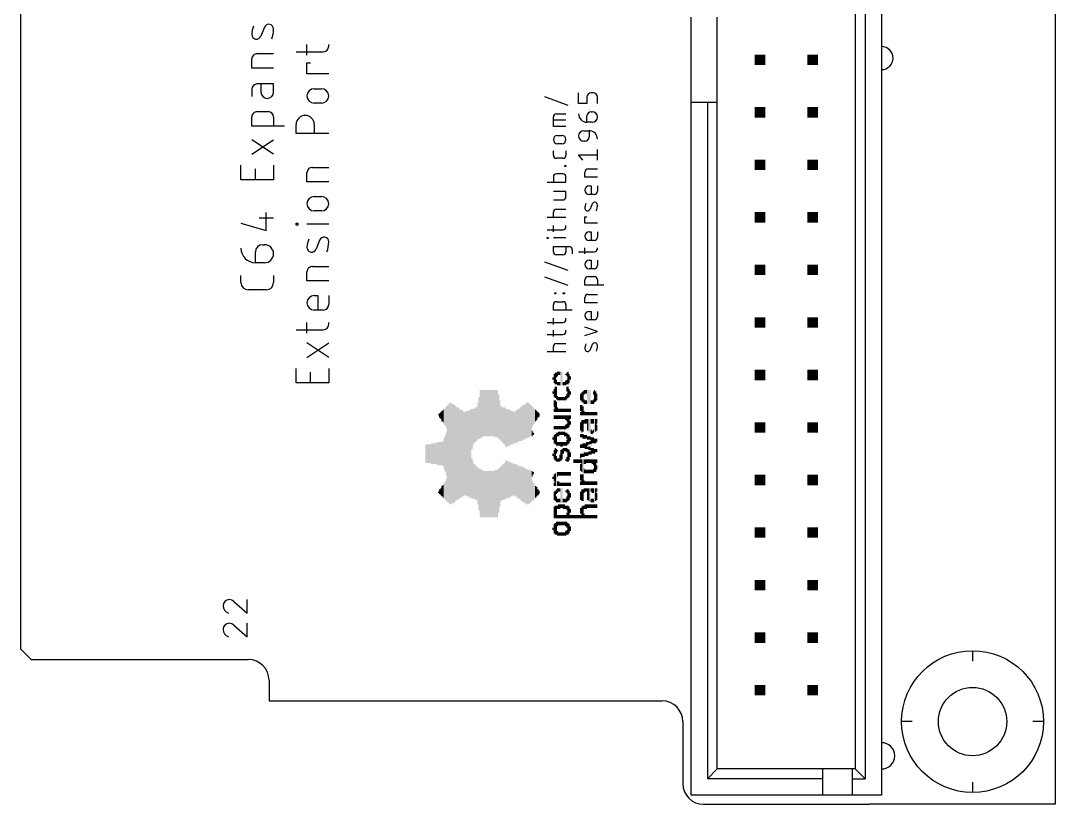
# Model space of a CAD drawing. Extents: x 0 to 54.6, y 0 to 94.6.
# Drawn here: x 0 to 50, y 0 to 37.9 of the extents above; entities that cross this region are included whole.
import ezdxf

# ---------------------------------------------------------------- set-up
doc = ezdxf.new("R2010")
doc.units = 0
doc.layers.add('20', color=30, linetype='CONTINUOUS')
doc.layers.add('21', color=253, linetype='CONTINUOUS')

# ---------------------------------------------------------------- blocks, each defined once
blk = doc.blocks.new('RECT')
blk.add_solid([(-0.5, -0.5), (0.5, -0.5), (-0.5, 0.5), (0.5, 0.5)])

msp = doc.modelspace()

# ---------------------------------------------------------------- linework, layer by layer
at = {"layer": '20'}
for p, q in [((50, 72), (50, 0)), ((0, 7.5), (0, 64.5)), ((0, 7.5), (0.5, 7)), ((0.5, 7), (11, 7)), ((12, 6), (12, 5)), ((12, 5), (31, 5)), ((32, 4), (32, 1)), ((33, 0), (41, 0)), ((50, 0), (41, 0))]:
    msp.add_line(p, q, dxfattribs=at)
msp.add_circle((46, 4), 1.651, dxfattribs=at)
for centre, start, end in [((11, 6), 0, 90), ((31, 4), 0, 90), ((33, 1), 180, 270)]:
    msp.add_arc(centre, 1, start, end, dxfattribs=at)
at = {"layer": '21'}
for p, q in [((41.6038, 71.56), (41.6038, 0.44)), ((40.81, 70.7663), (40.81, 1.2337)), ((40.3338, 70.29), (40.3338, 1.71)), ((32.3962, 33.9362), (32.3962, 38.0638)), ((33.6662, 33.9362), (33.6662, 38.0638)), ((11.7815, 37.5744), (11.6065, 37.137)), ((13.836, 36.2168), (13.836, 36.7417)), ((14.8859, 36.6542), (14.8859, 36.7417)), ((11.169, 35.5989), (11.169, 36.0364)), ((11.4315, 36.2989), (12.2189, 36.2989)), ((13.3111, 36.3917), (14.6234, 36.3917)), ((12.2189, 35.5989), (11.169, 35.5989)), ((13.836, 35.3198), (13.836, 35.8447)), ((13.836, 35.8447), (14.011, 35.8447)), ((14.8859, 35.3198), (13.836, 35.3198)), ((11.169, 34.5687), (11.169, 34.2187)), ((12.2189, 34.8311), (11.4315, 34.8311)), ((11.6065, 34.8311), (11.6065, 34.4374)), ((12.2189, 34.4374), (12.2189, 34.8311)), ((14.186, 34.6027), (14.5359, 34.6027)), ((26.4524, 33.7959), (25.3348, 34.2023)), ((26.9604, 33.8925), (26.9604, 34.4004)), ((27.3668, 34.1973), (27.3668, 33.8925)), ((27.6716, 34.4004), (27.57, 34.4004)), ((27.8748, 33.8925), (27.8748, 34.1973)), ((14.5359, 33.9028), (14.186, 33.9028)), ((27.3668, 33.8925), (26.9604, 33.8925)), ((32.3962, 0.44), (32.3962, 33.9362)), ((33.19, 33.9362), (32.3962, 33.9362)), ((33.6662, 33.9362), (33.19, 33.9362)), ((33.19, 33.9362), (33.19, 1.2337)), ((33.6662, 1.71), (33.6662, 33.9362)), ((11.169, 32.7941), (11.169, 33.2316)), ((11.4315, 33.4941), (11.9564, 33.4941)), ((12.2189, 33.2316), (12.2189, 32.7941)), ((25.7412, 32.7799), (25.7412, 33.2371)), ((26.3508, 33.0847), (25.7412, 33.0847)), ((25.8936, 33.3895), (26.3508, 33.3895)), ((27.3668, 32.9781), (27.3668, 33.2829)), ((27.57, 33.486), (27.6208, 33.486)), ((12.7438, 32.7941), (11.169, 32.7941)), ((13.3111, 32.4338), (13.3111, 32.8713)), ((14.186, 32.8713), (14.186, 32.4338)), ((26.3508, 32.7799), (25.7412, 32.7799)), ((27.2144, 32.5716), (27.4684, 32.5716)), ((27.6208, 32.9781), (27.3668, 32.9781)), ((27.4684, 32.5716), (27.4684, 32.2668)), ((12.2189, 31.4306), (11.169, 32.1305)), ((11.169, 31.4306), (12.2189, 32.1305)), ((14.8859, 32.4338), (13.3111, 32.4338)), ((25.9444, 32.343), (26.1476, 32.343)), ((27.2652, 32.0637), (27.2144, 32.0637)), ((25.7412, 31.3892), (25.7412, 31.5924)), ((26.1476, 31.9367), (25.9444, 31.9367)), ((26.3508, 31.5924), (26.3508, 31.3892)), ((27.8748, 31.1493), (27.8748, 31.6573)), ((26.1984, 31.2368), (25.8936, 31.2368)), ((27.1636, 31.1493), (26.9604, 31.4032)), ((26.9604, 31.4032), (27.8748, 31.4032)), ((10.6441, 30.2004), (10.6441, 30.9003)), ((11.344, 30.2004), (11.344, 30.7254)), ((12.2189, 30.9003), (12.2189, 30.2004)), ((13.836, 30.0992), (13.836, 30.5366)), ((14.0985, 30.7991), (14.8859, 30.7991)), ((26.3, 30.8343), (26.3, 30.8851)), ((26.3, 30.8851), (26.3508, 30.8851)), ((26.3508, 30.8343), (26.3, 30.8343)), ((26.3508, 30.8851), (26.3508, 30.8343)), ((27.2652, 30.3161), (27.2652, 30.5701)), ((27.4176, 30.7225), (27.8748, 30.7225)), ((12.2189, 30.2004), (10.6441, 30.2004)), ((14.8859, 30.0992), (13.836, 30.0992)), ((25.4364, 30.0827), (26.3508, 30.0827)), ((25.7412, 30.3367), (25.7412, 30.0827)), ((26.1984, 30.4891), (25.8936, 30.4891)), ((26.3508, 30.0827), (26.3508, 30.3367)), ((27.8748, 30.3161), (27.2652, 30.3161)), ((26.3508, 29.6303), (25.7412, 29.6303)), ((26.3508, 29.3763), (26.3508, 29.6303)), ((27.4684, 29.8996), (27.57, 29.8996)), ((27.57, 29.8996), (27.57, 29.4932)), ((27.8748, 29.8996), (27.8748, 29.6456)), ((14.186, 29.3923), (14.5359, 29.3923)), ((25.7412, 29.2239), (26.1984, 29.2239)), ((27.7224, 29.4932), (27.4684, 29.4932)), ((27.6208, 29.0309), (27.5192, 28.7769)), ((11.8689, 27.748), (11.8689, 28.6228)), ((14.5359, 28.6924), (14.186, 28.6924)), ((25.7412, 28.3705), (25.7412, 28.6245)), ((25.8936, 28.7769), (26.3508, 28.7769)), ((10.6441, 28.0979), (11.8689, 27.748)), ((11.519, 28.3604), (12.2189, 28.3604)), ((13.3111, 28.0086), (13.3111, 28.0961)), ((13.3111, 28.0961), (13.3986, 28.0961)), ((13.3986, 28.0086), (13.3111, 28.0086)), ((13.3986, 28.0961), (13.3986, 28.0086)), ((14.8859, 28.0523), (13.836, 28.0523)), ((26.3508, 28.3705), (25.4364, 28.3705)), ((27.2652, 28.0971), (27.2652, 28.4019)), ((27.2652, 28.4019), (27.3668, 28.4019)), ((27.8748, 28.0971), (27.2652, 28.0971)), ((25.4364, 27.7831), (26.1984, 27.7831)), ((25.7412, 27.6815), (25.7412, 27.9863)), ((26.3508, 27.9355), (26.3508, 27.9863)), ((27.4684, 27.6745), (27.57, 27.6745)), ((27.57, 27.6745), (27.57, 27.2682)), ((27.8748, 27.6745), (27.8748, 27.4206)), ((11.694, 27.0597), (11.7815, 27.0597)), ((14.4485, 27.2811), (14.2735, 26.8436)), ((25.4364, 27.3596), (25.4364, 27.4104)), ((25.4364, 27.4104), (25.4872, 27.4104)), ((25.4872, 27.3596), (25.4364, 27.3596)), ((25.4872, 27.4104), (25.4872, 27.3596)), ((26.3508, 27.385), (25.7412, 27.385)), ((27.7224, 27.2682), (27.4684, 27.2682)), ((11.344, 26.1848), (11.344, 26.7098)), ((25.7412, 26.7193), (25.7412, 26.9733)), ((25.7412, 26.9733), (26.5032, 26.9733)), ((26.1984, 26.5669), (25.8936, 26.5669)), ((26.3508, 26.9733), (26.3508, 26.7193)), ((26.6556, 26.8209), (26.6556, 26.6177)), ((26.9604, 26.7112), (27.7224, 26.7112)), ((27.2652, 26.6096), (27.2652, 26.9144)), ((27.8748, 26.8636), (27.8748, 26.9144)), ((11.7815, 26.1848), (11.344, 26.1848)), ((14.0985, 26.0055), (14.8859, 26.0055)), ((26.4524, 25.8102), (25.3348, 26.2166)), ((27.4684, 26.303), (27.57, 26.303)), ((27.57, 26.303), (27.57, 25.8966)), ((27.8748, 26.303), (27.8748, 26.049)), ((10.6441, 25.2274), (10.6441, 25.5774)), ((12.2189, 25.5774), (12.2189, 25.2274)), ((13.836, 25.3056), (13.836, 25.743)), ((27.4176, 25.5158), (27.7224, 25.5158)), ((27.7224, 25.8966), (27.4684, 25.8966)), ((14.8859, 25.3056), (13.836, 25.3056)), ((26.4524, 25.0787), (25.3348, 25.4851)), ((27.2652, 25.1094), (27.2652, 25.3634)), ((28.1796, 25.1094), (27.2652, 25.1094)), ((27.8748, 25.3634), (27.8748, 25.1094)), ((11.8689, 24.8775), (10.9941, 24.8775)), ((14.186, 24.5987), (14.361, 24.5987)), ((14.361, 24.5987), (14.361, 23.8988)), ((14.8859, 24.5987), (14.8859, 24.1613)), ((25.8174, 24.6774), (25.8174, 24.7282)), ((25.8174, 24.7282), (25.8682, 24.7282)), ((25.8682, 24.6774), (25.8174, 24.6774)), ((25.8682, 24.7282), (25.8682, 24.6774)), ((26.2238, 24.6774), (26.2238, 24.7282)), ((26.2238, 24.7282), (26.2746, 24.7282)), ((26.2746, 24.6774), (26.2238, 24.6774)), ((26.2746, 24.7282), (26.2746, 24.6774)), ((27.2652, 24.2506), (27.2652, 24.5046)), ((27.4176, 24.657), (27.8748, 24.657)), ((25.7412, 23.8953), (25.7412, 24.1493)), ((25.8936, 24.3017), (26.1984, 24.3017)), ((26.3508, 24.1493), (26.3508, 23.8953)), ((27.8748, 24.2506), (27.2652, 24.2506)), ((14.6234, 23.8988), (14.186, 23.8988)), ((26.6556, 23.8953), (25.7412, 23.8953)), ((25.7412, 23.2009), (25.7412, 23.5057)), ((26.3508, 23.4549), (26.3508, 23.5057)), ((27.4684, 23.8341), (27.57, 23.8341)), ((27.57, 23.8341), (27.57, 23.4277)), ((27.8748, 23.8341), (27.8748, 23.5801)), ((13.836, 22.7739), (13.836, 23.2988)), ((14.8859, 23.2113), (14.8859, 23.2988)), ((25.4364, 23.3025), (26.1984, 23.3025)), ((27.8748, 22.8689), (27.2652, 23.0721)), ((27.7224, 23.4277), (27.4684, 23.4277)), ((13.3111, 22.9489), (14.6234, 22.9489)), ((25.4364, 22.7234), (26.1984, 22.7234)), ((25.7412, 22.6218), (25.7412, 22.9266)), ((26.3508, 22.8758), (26.3508, 22.9266)), ((27.2652, 22.6657), (27.8748, 22.8689)), ((14.8859, 21.6062), (13.836, 22.3061)), ((13.836, 21.6062), (14.8859, 22.3061)), ((25.7412, 21.8783), (25.7412, 22.1323)), ((25.8936, 22.2847), (26.3508, 22.2847)), ((27.6208, 22.2339), (27.5192, 21.9799)), ((26.3508, 21.8783), (25.4364, 21.8783)), ((13.3111, 20.376), (13.3111, 21.0759)), ((14.8859, 21.0759), (14.8859, 20.376)), ((14.011, 20.376), (14.011, 20.9009)), ((14.8859, 20.376), (13.3111, 20.376)), ((10.3001, 9.7987), (10.9492, 9.2469)), ((10.9492, 9.2469), (10.9492, 9.8961)), ((10.3001, 8.6557), (10.9492, 8.1039)), ((10.9492, 8.1039), (10.9492, 8.7531)), ((46, 7.429), (46, 6.921)), ((43.079, 4), (42.571, 4)), ((49.429, 4), (48.921, 4)), ((33.6662, 1.71), (33.19, 1.2337)), ((38.7463, 1.71), (33.6662, 1.71)), ((40.175, 1.71), (38.7463, 1.71)), ((38.7463, 1.71), (38.7463, 1.2337)), ((40.3338, 1.71), (40.175, 1.71)), ((40.175, 1.71), (40.175, 1.2337)), ((40.3338, 1.71), (40.81, 1.2337)), ((38.7463, 1.2337), (33.19, 1.2337)), ((38.7463, 1.2337), (38.7463, 0.44)), ((40.175, 1.2337), (40.175, 0.44)), ((40.175, 1.2337), (40.81, 1.2337)), ((46, 1.079), (46, 0.571)), ((38.7463, 0.44), (32.3962, 0.44)), ((40.175, 0.44), (38.7463, 0.44)), ((41.6038, 0.44), (40.175, 0.44))]:
    msp.add_line(p, q, dxfattribs=at)
msp.add_circle((46, 4), 3.429, dxfattribs=at)
for centre, radius, start, end in [((12.1625, 37.2103), 0.9936, 155.7612, 179.1807), ((11.9921, 37.4902), 0.2268, 359.1807, 158.199), ((11.3959, 37.2212), 0.2268, 179.1807, 338.199), ((10.7352, 37.5082), 1.4839, 340.2099, 359.1807), ((14.6234, 36.6542), 0.2625, 270, 0.0007), ((41.6038, 36.0794), 0.5556, 270, 90), ((11.4315, 36.0364), 0.2625, 89.9993, 180), ((11.4315, 34.5687), 0.2625, 90, 179.9993), ((14.186, 34.2527), 0.35, 90, 270), ((14.5359, 34.2527), 0.35, 270, 90), ((11.9127, 34.4374), 0.3062, 180, 0), ((27.57, 34.1973), 0.2032, 90, 180), ((27.6716, 34.1973), 0.2032, 0, 90), ((11.4315, 33.2316), 0.2625, 89.9993, 180), ((11.9564, 33.2316), 0.2625, 0, 90), ((13.7485, 32.8713), 0.4374, 0, 180), ((25.8936, 33.2371), 0.1524, 90, 180), ((27.3668, 33.3845), 0.4064, 180, 270), ((27.57, 33.2829), 0.2032, 90, 180), ((27.6208, 33.2321), 0.254, 270, 90), ((27.2144, 32.3177), 0.254, 90, 270), ((27.4684, 32.1653), 0.4064, 0, 90), ((25.9444, 32.1399), 0.2032, 90, 270), ((26.1476, 32.1399), 0.2032, 270, 90), ((27.2652, 32.2668), 0.2032, 270, 0), ((25.8936, 31.3892), 0.1524, 180, 270), ((26.1984, 31.3892), 0.1524, 270, 0), ((14.0985, 30.5366), 0.2625, 89.9993, 180), ((27.4176, 30.5701), 0.1524, 90, 180), ((25.8936, 30.3367), 0.1524, 90, 180), ((26.1984, 30.3367), 0.1524, 0, 90), ((27.4684, 29.6964), 0.2032, 90, 270), ((27.7224, 29.6456), 0.1524, 270, 0), ((14.186, 29.0423), 0.35, 90, 270), ((14.5359, 29.0423), 0.35, 270, 90), ((26.1984, 29.3763), 0.1524, 270, 0), ((27.8421, 28.8195), 0.5769, 155.7608, 179.1816), ((27.7431, 28.982), 0.1317, 359.1816, 158.1985), ((25.8936, 28.6245), 0.1524, 90, 180), ((27.3969, 28.8258), 0.1317, 179.1816, 338.1985), ((27.0134, 28.9924), 0.8615, 340.2087, 359.1816), ((26.1984, 27.9355), 0.1524, 270, 0), ((27.4684, 27.4714), 0.2032, 90, 270), ((11.694, 26.7098), 0.35, 90, 180), ((11.7815, 26.6223), 0.4374, 270, 90), ((14.8295, 26.9169), 0.9936, 155.7612, 179.1807), ((14.6591, 27.1968), 0.2268, 359.1807, 158.199), ((13.4022, 27.2148), 1.4839, 340.2099, 359.1807), ((27.7224, 27.4206), 0.1524, 270, 0), ((11.344, 26.8847), 0.6999, 180.0003, 270), ((14.0629, 26.9279), 0.2268, 179.1807, 338.199), ((25.8936, 26.7193), 0.1524, 180, 270), ((26.1984, 26.7193), 0.1524, 270, 0), ((26.5032, 26.8209), 0.1524, 0, 90), ((27.7224, 26.8636), 0.1524, 270, 0), ((14.0985, 25.743), 0.2625, 89.9993, 180), ((27.4684, 26.0998), 0.2032, 90, 270), ((27.7224, 26.049), 0.1524, 270, 0), ((27.4176, 25.3634), 0.1524, 90, 180), ((27.7224, 25.3634), 0.1524, 0, 90), ((10.9941, 25.2274), 0.35, 180.0005, 270), ((11.8689, 25.2274), 0.35, 270.0005, 360), ((14.186, 24.2487), 0.35, 90, 270), ((27.4176, 24.5046), 0.1524, 90, 180), ((14.6234, 24.1613), 0.2625, 270.0007, 0), ((25.8936, 24.1493), 0.1524, 90, 180), ((26.1984, 24.1493), 0.1524, 0, 90), ((27.4684, 23.6309), 0.2032, 90, 270), ((27.7224, 23.5801), 0.1524, 270, 0), ((14.6234, 23.2113), 0.2625, 270, 0.0007), ((26.1984, 23.4549), 0.1524, 270, 0), ((26.1984, 22.8758), 0.1524, 270, 0), ((25.8936, 22.1323), 0.1524, 90, 180), ((27.3969, 22.0288), 0.1317, 179.1816, 338.1985), ((27.8421, 22.0225), 0.5769, 155.7608, 179.1816), ((27.7431, 22.185), 0.1317, 359.1816, 158.1985), ((27.0134, 22.1954), 0.8615, 340.2087, 359.1816), ((10.0729, 9.604), 0.2921, 90, 180), ((10.1561, 9.604), 0.3753, 180.0001, 252.0554), ((10.0729, 9.5823), 0.3137, 43.6034, 90.0002), ((10.0729, 8.461), 0.2921, 90, 180), ((10.0729, 8.4393), 0.3137, 43.6034, 90.0002), ((10.1561, 8.461), 0.3753, 180.0001, 252.0554), ((41.6038, 2.345), 0.635, 270, 90)]:
    msp.add_arc(centre, radius, start, end, dxfattribs=at)

# ---------------------------------------------------------------- block references
for p, xscale, yscale, rotation in [((35.73, 36), 0.508, 0.508, 270), ((38.27, 36), 0.508, 0.508, 270), ((35.73, 33.46), 0.508, 0.508, 270), ((38.27, 33.46), 0.508, 0.508, 270), ((35.73, 30.92), 0.508, 0.508, 270), ((38.27, 30.92), 0.508, 0.508, 270), ((35.73, 28.38), 0.508, 0.508, 270), ((38.27, 28.38), 0.508, 0.508, 270), ((35.73, 25.84), 0.508, 0.508, 270), ((38.27, 25.84), 0.508, 0.508, 270), ((35.73, 23.3), 0.508, 0.508, 270), ((38.27, 23.3), 0.508, 0.508, 270), ((35.73, 20.76), 0.508, 0.508, 270), ((38.27, 20.76), 0.508, 0.508, 270), ((25.7228, 20.5886), 0.1118, 0.0559, 90), ((25.7787, 20.5886), 0.447, 0.0559, 90), ((25.8346, 20.5886), 0.5588, 0.0559, 90), ((25.8905, 20.7563), 0.2235, 0.0559, 90), ((25.8905, 20.421), 0.2235, 0.0559, 90), ((25.9463, 20.8121), 0.2235, 0.0559, 90), ((26.0022, 20.8401), 0.1676, 0.0559, 90), ((26.0581, 20.8401), 0.1676, 0.0559, 90), ((26.114, 20.5886), 0.6706, 0.0559, 90), ((26.1699, 20.5886), 0.6706, 0.0559, 90), ((26.3375, 20.7842), 0.0559, 0.0559, 90), ((26.3934, 20.7842), 0.1676, 0.0559, 90), ((26.3934, 20.421), 0.2235, 0.0559, 90), ((26.4493, 20.6166), 0.6147, 0.0559, 90), ((26.5051, 20.5886), 0.447, 0.0559, 90), ((26.561, 20.6166), 0.1676, 0.0559, 90), ((22.2024, 18.8563), 2.347, 0.0559, 90), ((22.2583, 18.8843), 2.2911, 0.0559, 90), ((22.3141, 18.8843), 2.2911, 0.0559, 90), ((22.37, 18.9122), 2.2352, 0.0559, 90), ((22.4259, 18.9122), 2.2352, 0.0559, 90), ((22.4818, 18.9122), 2.2352, 0.0559, 90), ((22.5377, 18.9122), 2.2352, 0.0559, 90), ((22.5935, 18.9122), 2.2352, 0.0559, 90), ((22.6494, 18.9122), 2.2352, 0.0559, 90), ((22.7053, 18.9122), 2.2352, 0.0559, 90), ((22.7612, 18.9122), 2.2352, 0.0559, 90), ((22.8171, 18.9122), 2.2352, 0.0559, 90), ((22.8729, 18.9122), 2.2352, 0.0559, 90), ((22.9288, 18.8843), 2.2911, 0.0559, 90), ((22.9847, 18.8843), 2.2911, 0.0559, 90), ((23.0406, 18.8843), 2.2911, 0.0559, 90), ((25.7787, 19.8901), 0.3912, 0.0559, 90), ((25.8346, 19.9181), 0.5588, 0.0559, 90), ((25.8905, 19.8901), 0.6147, 0.0559, 90), ((25.9463, 20.3372), 0.1676, 0.0559, 90), ((26.0022, 20.3372), 0.1676, 0.0559, 90), ((26.0581, 20.3372), 0.1676, 0.0559, 90), ((26.2257, 20.3372), 0.1676, 0.0559, 90), ((26.2816, 20.3372), 0.1676, 0.0559, 90), ((26.3375, 20.3651), 0.2235, 0.0559, 90), ((26.3934, 20.0857), 0.2235, 0.0559, 90), ((26.4493, 19.9181), 0.5588, 0.0559, 90), ((26.5051, 19.8901), 0.3912, 0.0559, 90), ((27.2316, 19.9181), 0.2235, 0.0559, 90), ((27.2874, 19.946), 0.1676, 0.0559, 90), ((27.3433, 19.946), 0.1676, 0.0559, 90), ((27.3992, 19.6945), 0.6706, 0.0559, 90), ((27.4551, 19.6945), 0.6706, 0.0559, 90), ((27.511, 19.6945), 0.6706, 0.0559, 90), ((27.7345, 19.7225), 0.6147, 0.0559, 90), ((22.1465, 18.6887), 2.0117, 0.0559, 90), ((23.0965, 18.7446), 2.1234, 0.0559, 90), ((23.1523, 18.5769), 1.8999, 0.0559, 90), ((25.7228, 19.9181), 0.1118, 0.0559, 90), ((25.7787, 19.3593), 0.3353, 0.0559, 90), ((25.8346, 19.2475), 0.5588, 0.0559, 90), ((25.9463, 19.6387), 0.2235, 0.0559, 90), ((26.0022, 19.6107), 0.1676, 0.0559, 90), ((26.0581, 19.6107), 0.1676, 0.0559, 90), ((26.114, 19.6107), 0.1676, 0.0559, 90), ((26.1699, 19.6107), 0.1676, 0.0559, 90), ((26.2257, 19.6107), 0.1676, 0.0559, 90), ((26.2816, 19.6107), 0.1676, 0.0559, 90), ((26.3375, 19.6387), 0.2235, 0.0559, 90), ((26.3934, 19.7225), 0.2794, 0.0559, 90), ((26.561, 19.8901), 0.1676, 0.0559, 90), ((27.0639, 19.6945), 0.3353, 0.0559, 90), ((27.1198, 19.6945), 0.447, 0.0559, 90), ((27.1757, 19.6945), 0.5588, 0.0559, 90), ((27.2316, 19.471), 0.2235, 0.0559, 90), ((27.2874, 19.4431), 0.1676, 0.0559, 90), ((27.3433, 19.4431), 0.1676, 0.0559, 90), ((27.5669, 19.4431), 0.1676, 0.0559, 90), ((27.6227, 19.4431), 0.1676, 0.0559, 90), ((27.6786, 19.8901), 0.1676, 0.0559, 90), ((27.6786, 19.471), 0.2235, 0.0559, 90), ((27.7904, 19.7225), 0.5029, 0.0559, 90), ((27.8463, 19.6945), 0.3353, 0.0559, 90), ((20.3583, 18.7725), 0.5029, 0.0559, 90), ((20.4142, 18.7725), 0.6147, 0.0559, 90), ((20.4701, 18.7446), 0.7823, 0.0559, 90), ((20.526, 18.7446), 0.8941, 0.0559, 90), ((20.5818, 18.7166), 1.0617, 0.0559, 90), ((20.6377, 16.9564), 4.6939, 0.0559, 90), ((20.6936, 16.9564), 4.8057, 0.0559, 90), ((20.7495, 16.9564), 4.9174, 0.0559, 90), ((20.8054, 16.9564), 4.9174, 0.0559, 90), ((20.8613, 16.9564), 4.8057, 0.0559, 90), ((20.9171, 16.9564), 4.8057, 0.0559, 90), ((20.973, 16.9564), 4.6939, 0.0559, 90), ((21.0289, 16.9564), 4.5822, 0.0559, 90), ((21.0848, 16.9564), 4.4704, 0.0559, 90), ((21.1407, 16.9564), 4.4704, 0.0559, 90), ((21.1965, 16.9564), 4.3586, 0.0559, 90), ((21.2524, 16.9564), 4.2469, 0.0559, 90), ((21.3083, 16.9564), 4.2469, 0.0559, 90), ((21.3642, 16.9564), 4.1351, 0.0559, 90), ((21.5318, 16.9564), 4.1351, 0.0559, 90), ((21.5877, 16.9564), 4.1351, 0.0559, 90), ((21.6436, 16.9564), 4.1351, 0.0559, 90), ((21.6995, 16.9564), 4.2469, 0.0559, 90), ((21.7553, 16.9564), 4.2469, 0.0559, 90), ((21.8112, 18.1578), 1.9558, 0.0559, 90), ((21.8671, 18.2417), 1.7882, 0.0559, 90), ((21.923, 18.2975), 1.6764, 0.0559, 90), ((21.9789, 18.3534), 1.6764, 0.0559, 90), ((22.0347, 18.3814), 1.6205, 0.0559, 90), ((22.0906, 18.5211), 1.7882, 0.0559, 90), ((23.2082, 18.4093), 1.6764, 0.0559, 90), ((23.2641, 18.3534), 1.6764, 0.0559, 90), ((23.32, 18.3255), 1.7323, 0.0559, 90), ((23.3758, 18.2975), 1.7882, 0.0559, 90), ((23.4317, 18.2137), 1.844, 0.0559, 90), ((23.4876, 18.2137), 1.844, 0.0559, 90), ((23.5435, 18.1858), 1.7882, 0.0559, 90), ((23.5994, 18.2137), 1.7323, 0.0559, 90), ((23.6553, 18.2137), 1.7323, 0.0559, 90), ((23.7111, 18.2137), 1.6205, 0.0559, 90), ((23.767, 18.2137), 1.6205, 0.0559, 90), ((23.8788, 18.2417), 1.5646, 0.0559, 90), ((23.9347, 18.2417), 1.5646, 0.0559, 90), ((23.9905, 18.2975), 1.5646, 0.0559, 90), ((24.0464, 18.3255), 1.6205, 0.0559, 90), ((24.1023, 18.3534), 1.5646, 0.0559, 90), ((24.1582, 18.3814), 1.6205, 0.0559, 90), ((24.2141, 18.4093), 1.6764, 0.0559, 90), ((24.2699, 18.4652), 1.6764, 0.0559, 90), ((24.3258, 18.4652), 1.6764, 0.0559, 90), ((24.3817, 18.5211), 1.6764, 0.0559, 90), ((24.4376, 18.549), 1.7323, 0.0559, 90), ((24.4935, 18.5769), 1.6764, 0.0559, 90), ((24.5493, 18.5769), 1.6764, 0.0559, 90), ((24.6052, 18.549), 1.6205, 0.0559, 90), ((24.6611, 18.549), 1.5088, 0.0559, 90), ((24.717, 18.7446), 1.0058, 0.0559, 90), ((24.7729, 18.7725), 0.8382, 0.0559, 90), ((24.8287, 18.7725), 0.7264, 0.0559, 90), ((24.8846, 18.8005), 0.5588, 0.0559, 90), ((24.9405, 18.8005), 0.447, 0.0559, 90), ((25.7787, 19.0519), 0.1676, 0.0559, 90), ((25.8905, 19.2196), 0.5029, 0.0559, 90), ((25.9463, 19.0799), 0.2235, 0.0559, 90), ((26.0022, 19.0519), 0.1676, 0.0559, 90), ((26.0581, 19.0519), 0.1676, 0.0559, 90), ((26.114, 19.0519), 0.1676, 0.0559, 90), ((26.1699, 19.0519), 0.1676, 0.0559, 90), ((26.2257, 19.0519), 0.1676, 0.0559, 90), ((26.2816, 19.0519), 0.1676, 0.0559, 90), ((26.3375, 19.0519), 0.1676, 0.0559, 90), ((26.3934, 19.0519), 0.1676, 0.0559, 90), ((26.4493, 19.0519), 0.1676, 0.0559, 90), ((26.5051, 19.0519), 0.1676, 0.0559, 90), ((26.561, 19.0519), 0.1676, 0.0559, 90), ((27.0639, 19.1637), 0.2794, 0.0559, 90), ((27.1198, 19.0519), 0.5029, 0.0559, 90), ((27.1757, 19.024), 0.447, 0.0559, 90), ((27.2316, 18.9122), 0.2235, 0.0559, 90), ((20.1907, 18.8284), 0.0559, 0.0559, 90), ((20.2466, 18.8005), 0.2235, 0.0559, 90), ((20.3025, 18.8005), 0.3353, 0.0559, 90), ((21.42, 16.9564), 4.0234, 0.0559, 90), ((21.4759, 16.9564), 4.0234, 0.0559, 90), ((23.8229, 18.2137), 1.5088, 0.0559, 90), ((24.9964, 18.8284), 0.2794, 0.0559, 90), ((25.0523, 18.8284), 0.1676, 0.0559, 90), ((25.7787, 18.7166), 0.1676, 0.0559, 90), ((25.8346, 18.7166), 0.1676, 0.0559, 90), ((25.8905, 18.7166), 0.1676, 0.0559, 90), ((25.9463, 18.7166), 0.1676, 0.0559, 90), ((26.0022, 18.7166), 0.1676, 0.0559, 90), ((26.0581, 18.7166), 0.1676, 0.0559, 90), ((26.114, 18.7166), 0.1676, 0.0559, 90), ((26.1699, 18.7166), 0.1676, 0.0559, 90), ((26.2257, 18.7166), 0.1676, 0.0559, 90), ((26.2816, 18.7166), 0.1676, 0.0559, 90), ((26.3375, 18.6887), 0.2235, 0.0559, 90), ((26.3934, 18.6608), 0.2794, 0.0559, 90), ((26.4493, 18.4931), 0.6147, 0.0559, 90), ((26.5051, 18.5211), 0.5588, 0.0559, 90), ((26.561, 18.7166), 0.1676, 0.0559, 90), ((26.561, 18.4372), 0.1676, 0.0559, 90), ((27.0639, 18.8843), 0.1676, 0.0559, 90), ((27.1198, 18.2696), 0.6147, 0.0559, 90), ((27.1757, 18.2975), 0.5588, 0.0559, 90), ((27.2316, 18.4931), 0.1676, 0.0559, 90), ((27.2874, 18.8843), 0.1676, 0.0559, 90), ((27.2874, 18.5211), 0.2235, 0.0559, 90), ((27.3433, 18.8843), 0.1676, 0.0559, 90), ((27.3433, 18.5211), 0.2235, 0.0559, 90), ((27.3992, 18.8843), 0.1676, 0.0559, 90), ((27.3992, 18.3534), 0.5588, 0.0559, 90), ((27.4551, 18.8843), 0.1676, 0.0559, 90), ((27.4551, 18.2975), 0.6706, 0.0559, 90), ((27.511, 18.8843), 0.1676, 0.0559, 90), ((27.511, 18.2975), 0.6706, 0.0559, 90), ((27.5669, 18.8843), 0.1676, 0.0559, 90), ((27.5669, 18.5211), 0.2235, 0.0559, 90), ((27.6227, 18.8843), 0.1676, 0.0559, 90), ((27.6227, 18.5211), 0.2235, 0.0559, 90), ((27.6786, 18.8843), 0.1676, 0.0559, 90), ((27.6786, 18.5211), 0.2235, 0.0559, 90), ((27.7345, 18.8843), 0.1676, 0.0559, 90), ((27.7345, 18.2975), 0.6706, 0.0559, 90), ((27.7904, 18.8843), 0.1676, 0.0559, 90), ((27.7904, 18.3255), 0.6147, 0.0559, 90), ((27.8463, 18.8843), 0.1676, 0.0559, 90), ((27.8463, 18.5211), 0.2235, 0.0559, 90), ((20.5818, 16.9564), 2.1234, 0.0559, 90), ((24.717, 17.9343), 0.2794, 0.0559, 90), ((25.7787, 18.2137), 0.1676, 0.0559, 90), ((25.8346, 18.2137), 0.1676, 0.0559, 90), ((25.8905, 18.2137), 0.1676, 0.0559, 90), ((25.9463, 18.2137), 0.1676, 0.0559, 90), ((26.0022, 18.2137), 0.1676, 0.0559, 90), ((26.0022, 17.9064), 0.2235, 0.0559, 90), ((26.0581, 18.2137), 0.1676, 0.0559, 90), ((26.0581, 17.9343), 0.1676, 0.0559, 90), ((26.114, 18.2137), 0.1676, 0.0559, 90), ((26.114, 17.9343), 0.1676, 0.0559, 90), ((26.1699, 18.2137), 0.1676, 0.0559, 90), ((26.1699, 17.9343), 0.1676, 0.0559, 90), ((26.2257, 18.2137), 0.1676, 0.0559, 90), ((26.2257, 17.9343), 0.1676, 0.0559, 90), ((26.2816, 18.2137), 0.1676, 0.0559, 90), ((26.2816, 17.9064), 0.2235, 0.0559, 90), ((26.3375, 18.2417), 0.2235, 0.0559, 90), ((26.3934, 18.2975), 0.2235, 0.0559, 90), ((27.0639, 18.2696), 0.3912, 0.0559, 90), ((27.5669, 18.0181), 0.2235, 0.0559, 90), ((27.6227, 17.9902), 0.1676, 0.0559, 90), ((27.6786, 18.0461), 0.1676, 0.0559, 90), ((27.8463, 18.2137), 0.2794, 0.0559, 90), ((35.73, 18.22), 0.508, 0.508, 270), ((38.27, 18.22), 0.508, 0.508, 270), ((20.1348, 16.9564), 1.1176, 0.0559, 90), ((20.1907, 16.9564), 1.1176, 0.0559, 90), ((20.2466, 16.9564), 1.1176, 0.0559, 90), ((20.3025, 16.9564), 1.1176, 0.0559, 90), ((20.3583, 16.9564), 1.1176, 0.0559, 90), ((20.4142, 16.9564), 1.2294, 0.0559, 90), ((20.4701, 16.9564), 1.5646, 0.0559, 90), ((20.526, 16.9564), 1.7882, 0.0559, 90), ((24.7729, 17.9064), 0.1118, 0.0559, 90), ((25.7228, 17.6829), 0.1118, 0.0559, 90), ((25.7787, 17.6549), 0.3912, 0.0559, 90), ((25.8346, 17.6549), 0.5029, 0.0559, 90), ((25.8905, 17.6549), 0.6147, 0.0559, 90), ((25.9463, 17.8784), 0.1676, 0.0559, 90), ((25.9463, 17.4314), 0.1676, 0.0559, 90), ((26.0022, 17.4314), 0.1676, 0.0559, 90), ((26.0581, 17.4314), 0.1676, 0.0559, 90), ((26.114, 17.4035), 0.2235, 0.0559, 90), ((26.1699, 17.4035), 0.2235, 0.0559, 90), ((26.2257, 17.4314), 0.1676, 0.0559, 90), ((26.2816, 17.4314), 0.1676, 0.0559, 90), ((26.3375, 17.8784), 0.1676, 0.0559, 90), ((26.3375, 17.4314), 0.1676, 0.0559, 90), ((26.3934, 17.8226), 0.2794, 0.0559, 90), ((26.3934, 17.4873), 0.2794, 0.0559, 90), ((26.4493, 17.6549), 0.5029, 0.0559, 90), ((26.5051, 17.6549), 0.3912, 0.0559, 90), ((26.561, 17.6549), 0.1676, 0.0559, 90), ((27.0639, 17.8226), 0.1676, 0.0559, 90), ((27.1198, 17.8226), 0.1676, 0.0559, 90), ((27.1757, 17.7946), 0.2235, 0.0559, 90), ((27.2316, 17.7667), 0.1676, 0.0559, 90), ((27.2874, 17.7667), 0.1676, 0.0559, 90), ((27.3433, 17.7667), 0.1676, 0.0559, 90), ((27.3433, 17.3476), 0.3353, 0.0559, 90), ((27.3992, 17.7108), 0.1676, 0.0559, 90), ((27.3992, 17.4314), 0.1676, 0.0559, 90), ((27.4551, 17.7108), 0.1676, 0.0559, 90), ((27.4551, 17.4593), 0.1118, 0.0559, 90), ((27.511, 17.7108), 0.1676, 0.0559, 90), ((27.511, 17.4873), 0.1676, 0.0559, 90), ((27.5669, 17.5711), 0.3353, 0.0559, 90), ((27.6227, 17.599), 0.2794, 0.0559, 90), ((27.6786, 17.599), 0.2794, 0.0559, 90), ((27.7345, 17.5711), 0.2235, 0.0559, 90), ((27.7904, 17.5711), 0.2235, 0.0559, 90), ((27.8463, 17.599), 0.1676, 0.0559, 90), ((19.576, 16.9564), 0.8941, 0.0559, 90), ((19.6319, 16.9564), 0.8941, 0.0559, 90), ((19.6878, 16.9564), 0.8941, 0.0559, 90), ((19.7437, 16.9564), 0.8941, 0.0559, 90), ((19.7995, 16.9564), 0.8941, 0.0559, 90), ((19.8554, 16.9564), 1.0058, 0.0559, 90), ((19.9113, 16.9564), 1.0058, 0.0559, 90), ((19.9672, 16.9564), 1.0058, 0.0559, 90), ((20.0231, 16.9564), 1.0058, 0.0559, 90), ((20.0789, 16.9564), 1.0058, 0.0559, 90), ((25.7787, 16.9005), 0.447, 0.0559, 90), ((25.8346, 16.9285), 0.6147, 0.0559, 90), ((25.8905, 17.0682), 0.2235, 0.0559, 90), ((25.9463, 17.0961), 0.0559, 0.0559, 90), ((26.114, 16.8726), 0.5029, 0.0559, 90), ((26.1699, 16.9285), 0.5029, 0.0559, 90), ((26.2257, 17.0961), 0.2794, 0.0559, 90), ((26.2816, 17.152), 0.1676, 0.0559, 90), ((26.3375, 17.152), 0.1676, 0.0559, 90), ((26.3934, 17.1241), 0.2235, 0.0559, 90), ((26.4493, 16.8726), 0.6147, 0.0559, 90), ((26.5051, 16.8726), 0.5029, 0.0559, 90), ((26.561, 16.9005), 0.2235, 0.0559, 90), ((27.0639, 17.3196), 0.1676, 0.0559, 90), ((27.1198, 17.3196), 0.1676, 0.0559, 90), ((27.1757, 17.3476), 0.2235, 0.0559, 90), ((27.2316, 17.3476), 0.2235, 0.0559, 90), ((27.2316, 16.9005), 0.2235, 0.0559, 90), ((27.2874, 17.3196), 0.2794, 0.0559, 90), ((27.2874, 16.9285), 0.1676, 0.0559, 90), ((27.3433, 16.9285), 0.1676, 0.0559, 90), ((27.3992, 17.2358), 0.1118, 0.0559, 90), ((27.3992, 16.9285), 0.1676, 0.0559, 90), ((27.4551, 17.2079), 0.1676, 0.0559, 90), ((27.4551, 16.9844), 0.1676, 0.0559, 90), ((27.511, 17.2079), 0.1676, 0.0559, 90), ((27.511, 16.9844), 0.1676, 0.0559, 90), ((27.5669, 17.0682), 0.3353, 0.0559, 90), ((27.6227, 17.0961), 0.2794, 0.0559, 90), ((27.6786, 17.0961), 0.2794, 0.0559, 90), ((27.7345, 17.0682), 0.2235, 0.0559, 90), ((27.7904, 17.0961), 0.1676, 0.0559, 90), ((27.8463, 17.0961), 0.1676, 0.0559, 90), ((21.8112, 15.755), 1.9558, 0.0559, 90), ((21.8671, 15.6712), 1.7882, 0.0559, 90), ((23.3758, 15.6153), 1.7882, 0.0559, 90), ((23.4317, 15.6991), 1.844, 0.0559, 90), ((23.4876, 15.6991), 1.844, 0.0559, 90), ((23.5435, 15.7271), 1.7882, 0.0559, 90), ((23.5994, 15.6991), 1.7323, 0.0559, 90), ((23.6553, 15.6991), 1.7323, 0.0559, 90), ((23.7111, 15.6991), 1.6205, 0.0559, 90), ((23.767, 15.6991), 1.6205, 0.0559, 90), ((25.7228, 16.9005), 0.1118, 0.0559, 90), ((25.8905, 16.705), 0.2794, 0.0559, 90), ((25.9463, 16.6491), 0.1676, 0.0559, 90), ((26.0022, 16.6491), 0.1676, 0.0559, 90), ((26.0581, 16.7329), 0.3353, 0.0559, 90), ((26.3375, 16.6491), 0.0559, 0.0559, 90), ((26.3934, 16.677), 0.2235, 0.0559, 90), ((26.7287, 16.5932), 0.1676, 0.0559, 90), ((26.7845, 16.5932), 0.1676, 0.0559, 90), ((26.8404, 16.5932), 0.1676, 0.0559, 90), ((26.8963, 16.5932), 0.1676, 0.0559, 90), ((26.9522, 16.5932), 0.1676, 0.0559, 90), ((27.0081, 16.5932), 0.1676, 0.0559, 90), ((27.0639, 16.8447), 0.2235, 0.0559, 90), ((27.0639, 16.5932), 0.1676, 0.0559, 90), ((27.1198, 16.8726), 0.1676, 0.0559, 90), ((27.1198, 16.3697), 0.6147, 0.0559, 90), ((27.1757, 16.8726), 0.1676, 0.0559, 90), ((27.1757, 16.3417), 0.6706, 0.0559, 90), ((27.2316, 16.5653), 0.2235, 0.0559, 90), ((27.2874, 16.5653), 0.2235, 0.0559, 90), ((27.3433, 16.5932), 0.1676, 0.0559, 90), ((27.3992, 16.5932), 0.1676, 0.0559, 90), ((27.4551, 16.5932), 0.1676, 0.0559, 90), ((27.511, 16.5932), 0.1676, 0.0559, 90), ((27.5669, 16.5932), 0.1676, 0.0559, 90), ((27.6227, 16.5653), 0.2235, 0.0559, 90), ((27.6786, 16.5373), 0.2794, 0.0559, 90), ((27.7345, 16.3697), 0.6147, 0.0559, 90), ((27.7904, 16.3697), 0.6147, 0.0559, 90), ((27.8463, 16.5932), 0.1676, 0.0559, 90), ((21.923, 15.6153), 1.6764, 0.0559, 90), ((21.9789, 15.5594), 1.6764, 0.0559, 90), ((22.0347, 15.5315), 1.6205, 0.0559, 90), ((22.0906, 15.3918), 1.7882, 0.0559, 90), ((22.1465, 15.2241), 2.0117, 0.0559, 90), ((22.2024, 15.0565), 2.347, 0.0559, 90), ((22.2583, 15.0286), 2.2911, 0.0559, 90), ((22.3141, 15.0286), 2.2911, 0.0559, 90), ((22.37, 15.0006), 2.2352, 0.0559, 90), ((22.4259, 15.0006), 2.2352, 0.0559, 90), ((22.4818, 15.0006), 2.2352, 0.0559, 90), ((22.5377, 15.0006), 2.2352, 0.0559, 90), ((22.5935, 15.0006), 2.2352, 0.0559, 90), ((22.6494, 15.0006), 2.2352, 0.0559, 90), ((22.7053, 15.0006), 2.2352, 0.0559, 90), ((22.7612, 15.0006), 2.2352, 0.0559, 90), ((22.8171, 15.0006), 2.2352, 0.0559, 90), ((22.8729, 15.0006), 2.2352, 0.0559, 90), ((22.9288, 15.0286), 2.2911, 0.0559, 90), ((22.9847, 15.0286), 2.2911, 0.0559, 90), ((23.0406, 15.0286), 2.2911, 0.0559, 90), ((23.0965, 15.1683), 2.1234, 0.0559, 90), ((23.1523, 15.3359), 1.8999, 0.0559, 90), ((23.2082, 15.5035), 1.6764, 0.0559, 90), ((23.2641, 15.5594), 1.6764, 0.0559, 90), ((23.32, 15.5874), 1.7323, 0.0559, 90), ((23.8229, 15.6991), 1.5088, 0.0559, 90), ((23.8788, 15.6712), 1.5646, 0.0559, 90), ((23.9347, 15.6712), 1.5646, 0.0559, 90), ((23.9905, 15.6153), 1.5646, 0.0559, 90), ((24.0464, 15.5874), 1.6205, 0.0559, 90), ((24.1023, 15.5594), 1.5646, 0.0559, 90), ((24.1582, 15.5315), 1.6205, 0.0559, 90), ((24.2141, 15.5035), 1.6764, 0.0559, 90), ((24.2699, 15.4477), 1.6764, 0.0559, 90), ((24.3258, 15.4477), 1.6764, 0.0559, 90), ((24.3817, 15.3918), 1.6764, 0.0559, 90), ((24.4376, 15.3638), 1.7323, 0.0559, 90), ((24.4935, 15.3359), 1.6764, 0.0559, 90), ((24.5493, 15.3359), 1.6764, 0.0559, 90), ((24.6052, 15.3638), 1.6205, 0.0559, 90), ((24.6611, 15.3638), 1.5088, 0.0559, 90), ((24.717, 15.9785), 0.2794, 0.0559, 90), ((24.7729, 16.0065), 0.1118, 0.0559, 90), ((25.8346, 15.6991), 0.6147, 0.0559, 90), ((25.8905, 15.7271), 0.6706, 0.0559, 90), ((25.9463, 15.9506), 0.2235, 0.0559, 90), ((26.0022, 15.9785), 0.1676, 0.0559, 90), ((26.0581, 15.9785), 0.1676, 0.0559, 90), ((26.114, 15.9785), 0.1676, 0.0559, 90), ((26.1699, 15.9785), 0.1676, 0.0559, 90), ((26.2257, 15.9785), 0.1676, 0.0559, 90), ((26.2816, 15.9785), 0.1676, 0.0559, 90), ((26.3375, 15.9785), 0.1676, 0.0559, 90), ((26.3934, 15.9785), 0.1676, 0.0559, 90), ((26.4493, 15.9785), 0.1676, 0.0559, 90), ((26.5051, 15.9785), 0.1676, 0.0559, 90), ((26.561, 15.9785), 0.1676, 0.0559, 90), ((27.0639, 16.2859), 0.3353, 0.0559, 90), ((27.2316, 16.1182), 0.2235, 0.0559, 90), ((27.2874, 16.0903), 0.1676, 0.0559, 90), ((27.3433, 16.0903), 0.1676, 0.0559, 90), ((27.3992, 16.0903), 0.1676, 0.0559, 90), ((27.4551, 16.0903), 0.1676, 0.0559, 90), ((27.511, 16.0903), 0.1676, 0.0559, 90), ((27.5669, 16.0903), 0.1676, 0.0559, 90), ((27.6227, 16.0903), 0.1676, 0.0559, 90), ((27.6786, 16.1182), 0.2235, 0.0559, 90), ((27.8463, 16.2859), 0.2235, 0.0559, 90), ((20.4701, 15.1683), 0.7823, 0.0559, 90), ((20.526, 15.1683), 0.8941, 0.0559, 90), ((20.5818, 15.1962), 1.0617, 0.0559, 90), ((24.717, 15.1683), 1.0058, 0.0559, 90), ((24.7729, 15.1403), 0.8382, 0.0559, 90), ((24.8287, 15.1403), 0.7264, 0.0559, 90), ((25.7228, 15.7829), 0.1118, 0.0559, 90), ((25.7787, 15.7829), 0.3353, 0.0559, 90), ((25.7787, 15.4756), 0.1676, 0.0559, 90), ((25.9463, 15.5035), 0.2235, 0.0559, 90), ((26.0022, 15.5035), 0.2235, 0.0559, 90), ((26.0581, 15.4756), 0.1676, 0.0559, 90), ((26.114, 15.4756), 0.1676, 0.0559, 90), ((26.1699, 15.4756), 0.1676, 0.0559, 90), ((26.2257, 15.4756), 0.1676, 0.0559, 90), ((26.2816, 15.4756), 0.1676, 0.0559, 90), ((26.3375, 15.4756), 0.1676, 0.0559, 90), ((26.3934, 15.4756), 0.1676, 0.0559, 90), ((26.4493, 15.4756), 0.1676, 0.0559, 90), ((26.5051, 15.4756), 0.1676, 0.0559, 90), ((26.561, 15.4756), 0.1676, 0.0559, 90), ((27.0639, 15.8109), 0.2794, 0.0559, 90), ((27.0639, 15.5315), 0.1676, 0.0559, 90), ((27.1198, 15.6991), 0.5029, 0.0559, 90), ((27.1757, 15.6991), 0.5029, 0.0559, 90), ((27.2316, 15.5594), 0.2235, 0.0559, 90), ((27.2874, 15.5315), 0.1676, 0.0559, 90), ((27.3433, 15.5315), 0.1676, 0.0559, 90), ((27.3992, 15.5315), 0.1676, 0.0559, 90), ((27.4551, 15.5315), 0.1676, 0.0559, 90), ((27.511, 15.5315), 0.1676, 0.0559, 90), ((27.5669, 15.5315), 0.1676, 0.0559, 90), ((27.6227, 15.5315), 0.1676, 0.0559, 90), ((27.6786, 15.5315), 0.1676, 0.0559, 90), ((27.7345, 15.5315), 0.1676, 0.0559, 90), ((27.7904, 15.5315), 0.1676, 0.0559, 90), ((27.8463, 15.5315), 0.1676, 0.0559, 90), ((35.73, 15.68), 0.508, 0.508, 270), ((38.27, 15.68), 0.508, 0.508, 270), ((20.1907, 15.0844), 0.0559, 0.0559, 90), ((20.2466, 15.1124), 0.2235, 0.0559, 90), ((20.3025, 15.1124), 0.3353, 0.0559, 90), ((20.3583, 15.1403), 0.5029, 0.0559, 90), ((20.4142, 15.1403), 0.6147, 0.0559, 90), ((24.8846, 15.1124), 0.5588, 0.0559, 90), ((24.9405, 15.1124), 0.447, 0.0559, 90), ((24.9964, 15.0844), 0.2794, 0.0559, 90), ((25.0523, 15.0844), 0.1676, 0.0559, 90), ((25.7787, 14.9168), 0.3912, 0.0559, 90), ((25.8346, 14.9168), 0.5029, 0.0559, 90), ((25.8905, 15.1124), 0.2235, 0.0559, 90), ((25.9463, 15.1683), 0.2235, 0.0559, 90), ((26.0022, 15.1962), 0.1676, 0.0559, 90), ((26.0581, 15.1962), 0.1676, 0.0559, 90), ((26.114, 14.9168), 0.7264, 0.0559, 90), ((26.1699, 14.9168), 0.7264, 0.0559, 90), ((26.3375, 15.1403), 0.0559, 0.0559, 90), ((26.3934, 15.1403), 0.1676, 0.0559, 90), ((26.4493, 14.9447), 0.5588, 0.0559, 90), ((26.5051, 14.9447), 0.447, 0.0559, 90), ((26.561, 14.9447), 0.2235, 0.0559, 90), ((27.0639, 14.9168), 0.3912, 0.0559, 90), ((27.1198, 14.9447), 0.5588, 0.0559, 90), ((27.1757, 14.9447), 0.5588, 0.0559, 90), ((27.2316, 15.1683), 0.2235, 0.0559, 90), ((27.2874, 15.1962), 0.1676, 0.0559, 90), ((27.3433, 15.1962), 0.1676, 0.0559, 90), ((27.3992, 15.0006), 0.5588, 0.0559, 90), ((27.4551, 14.9727), 0.6147, 0.0559, 90), ((27.511, 14.9447), 0.6706, 0.0559, 90), ((27.5669, 15.1962), 0.1676, 0.0559, 90), ((27.6227, 15.1683), 0.2235, 0.0559, 90), ((27.6786, 15.1683), 0.2235, 0.0559, 90), ((27.7345, 14.9447), 0.6706, 0.0559, 90), ((27.7904, 14.9727), 0.6147, 0.0559, 90), ((27.8463, 15.1962), 0.1676, 0.0559, 90), ((27.8463, 14.8889), 0.3353, 0.0559, 90), ((25.8905, 14.7492), 0.2794, 0.0559, 90), ((25.9463, 14.6933), 0.1676, 0.0559, 90), ((26.0022, 14.6933), 0.1676, 0.0559, 90), ((26.0581, 14.6933), 0.1676, 0.0559, 90), ((26.2257, 14.6933), 0.1676, 0.0559, 90), ((26.2816, 14.6933), 0.1676, 0.0559, 90), ((26.3375, 14.6933), 0.1676, 0.0559, 90), ((26.3934, 14.7492), 0.2794, 0.0559, 90), ((27.5669, 14.6933), 0.1676, 0.0559, 90), ((27.6227, 14.6933), 0.1676, 0.0559, 90), ((27.6786, 14.6933), 0.1676, 0.0559, 90), ((25.7787, 14.1065), 0.5588, 0.0559, 90), ((25.8346, 14.1345), 0.6147, 0.0559, 90), ((25.8905, 14.1345), 0.6147, 0.0559, 90), ((25.9463, 14.358), 0.1676, 0.0559, 90), ((26.0022, 14.3859), 0.2235, 0.0559, 90), ((26.0581, 14.3859), 0.2235, 0.0559, 90), ((26.114, 14.4139), 0.1676, 0.0559, 90), ((26.1699, 14.4139), 0.1676, 0.0559, 90), ((26.2257, 14.3859), 0.2235, 0.0559, 90), ((26.2816, 14.3859), 0.2235, 0.0559, 90), ((26.3375, 14.358), 0.1676, 0.0559, 90), ((26.3934, 14.3301), 0.2235, 0.0559, 90), ((26.3934, 13.9668), 0.2794, 0.0559, 90), ((26.4493, 14.1345), 0.6147, 0.0559, 90), ((26.5051, 14.1065), 0.5588, 0.0559, 90), ((26.561, 14.1904), 0.1676, 0.0559, 90), ((27.0639, 14.1904), 0.2794, 0.0559, 90), ((27.1198, 14.1065), 0.5588, 0.0559, 90), ((27.1757, 14.1345), 0.6147, 0.0559, 90), ((27.2316, 14.358), 0.1676, 0.0559, 90), ((27.2316, 13.9389), 0.2235, 0.0559, 90), ((27.2874, 14.3859), 0.2235, 0.0559, 90), ((27.3433, 14.3859), 0.2235, 0.0559, 90), ((27.3992, 14.4139), 0.1676, 0.0559, 90), ((27.4551, 14.4139), 0.1676, 0.0559, 90), ((27.511, 14.4139), 0.1676, 0.0559, 90), ((27.5669, 14.4139), 0.1676, 0.0559, 90), ((27.6227, 14.4139), 0.1676, 0.0559, 90), ((27.6786, 14.4139), 0.1676, 0.0559, 90), ((27.7345, 14.4139), 0.1676, 0.0559, 90), ((27.7904, 14.4139), 0.1676, 0.0559, 90), ((27.8463, 14.4139), 0.1676, 0.0559, 90), ((25.7787, 13.3242), 0.447, 0.0559, 90), ((25.8346, 13.3242), 0.5588, 0.0559, 90), ((25.8905, 13.3522), 0.6147, 0.0559, 90), ((25.9463, 13.911), 0.1676, 0.0559, 90), ((25.9463, 13.5477), 0.2235, 0.0559, 90), ((26.0022, 13.911), 0.1676, 0.0559, 90), ((26.0022, 13.5757), 0.1676, 0.0559, 90), ((26.0581, 13.911), 0.1676, 0.0559, 90), ((26.0581, 13.5757), 0.1676, 0.0559, 90), ((26.114, 13.911), 0.1676, 0.0559, 90), ((26.114, 13.5757), 0.1676, 0.0559, 90), ((26.1699, 13.911), 0.1676, 0.0559, 90), ((26.1699, 13.5757), 0.1676, 0.0559, 90), ((26.2257, 13.911), 0.1676, 0.0559, 90), ((26.2257, 13.5757), 0.1676, 0.0559, 90), ((26.2816, 13.911), 0.1676, 0.0559, 90), ((26.2816, 13.5757), 0.1676, 0.0559, 90), ((26.3375, 13.911), 0.1676, 0.0559, 90), ((26.3375, 13.5477), 0.2235, 0.0559, 90), ((26.3934, 13.5198), 0.2794, 0.0559, 90), ((26.4493, 13.3242), 0.5588, 0.0559, 90), ((26.5051, 13.3242), 0.447, 0.0559, 90), ((26.561, 13.911), 0.1676, 0.0559, 90), ((26.6169, 13.911), 0.1676, 0.0559, 90), ((26.6728, 13.911), 0.1676, 0.0559, 90), ((26.7287, 13.911), 0.1676, 0.0559, 90), ((26.7845, 13.911), 0.1676, 0.0559, 90), ((26.8404, 13.911), 0.1676, 0.0559, 90), ((26.8963, 13.911), 0.1676, 0.0559, 90), ((26.9522, 13.911), 0.1676, 0.0559, 90), ((27.0081, 13.911), 0.1676, 0.0559, 90), ((27.0639, 13.911), 0.1676, 0.0559, 90), ((27.2874, 13.911), 0.1676, 0.0559, 90), ((27.3433, 13.911), 0.1676, 0.0559, 90), ((27.3992, 13.911), 0.1676, 0.0559, 90), ((27.4551, 13.911), 0.1676, 0.0559, 90), ((27.511, 13.911), 0.1676, 0.0559, 90), ((27.5669, 13.911), 0.1676, 0.0559, 90), ((27.6227, 13.911), 0.1676, 0.0559, 90), ((27.6786, 13.911), 0.1676, 0.0559, 90), ((27.7345, 13.911), 0.1676, 0.0559, 90), ((27.7904, 13.911), 0.1676, 0.0559, 90), ((27.8463, 13.911), 0.1676, 0.0559, 90), ((25.7228, 13.3242), 0.1118, 0.0559, 90), ((25.9463, 13.1007), 0.2235, 0.0559, 90), ((26.0022, 13.0728), 0.1676, 0.0559, 90), ((26.0581, 13.0728), 0.1676, 0.0559, 90), ((26.114, 13.0728), 0.1676, 0.0559, 90), ((26.1699, 13.0728), 0.1676, 0.0559, 90), ((26.2257, 13.0728), 0.1676, 0.0559, 90), ((26.2816, 13.0728), 0.1676, 0.0559, 90), ((26.3375, 13.1007), 0.2235, 0.0559, 90), ((26.3934, 13.1566), 0.2235, 0.0559, 90), ((26.561, 13.3242), 0.2235, 0.0559, 90), ((35.73, 13.14), 0.508, 0.508, 270), ((38.27, 13.14), 0.508, 0.508, 270), ((35.73, 10.6), 0.508, 0.508, 270), ((38.27, 10.6), 0.508, 0.508, 270), ((35.73, 8.06), 0.508, 0.508, 270), ((38.27, 8.06), 0.508, 0.508, 270), ((35.73, 5.52), 0.508, 0.508, 270), ((38.27, 5.52), 0.508, 0.508, 270)]:
    msp.add_blockref('RECT', p, dxfattribs=dict(at, xscale=xscale, yscale=yscale, rotation=rotation))

doc.saveas('drawing.dxf')
